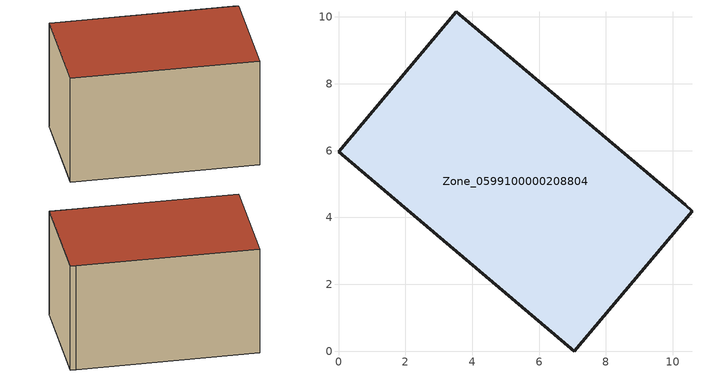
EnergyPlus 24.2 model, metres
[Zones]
Zone_0599100000208804
 floor ground (C_G): 3.53,10.15 10.37,4.37 10.58,4.18 7.05,0 0,5.96 z0.04
 wall outside (C_F): 10.37,4.37 3.53,10.15 0,5.96 7.05,0 10.58,4.18 10.37,4.37 z0.04:5.74
 roof outside (C_R): 10.58,4.18 10.37,4.37 3.53,10.15 0,5.96 7.05,0 z5.74
[BUILDING]
Pand.0599100000208804: North Axis=0; Terrain=City; Loads Convergence Tolerance Value=0.04; Temperature Convergence Tolerance Value=0.4; Solar Distribution=FullExterior; Maximum Number of Warmup Days=25; Minimum Number of Warmup Days=1
[Site:Location]
Rotterdam.The.Hague.AP_ZH_NLD Design_Conditions: Latitude=51.96; Longitude=4.45; Time Zone=1; Elevation=-4.5
[SITE:GROUNDTEMPERATURE:BUILDINGSURFACE]
18, 18, 18, 18, 18, 18, 18, 18, 18, 18, 18, 18
[MATERIAL] Thermal Absorptance=0.9; Solar Absorptance=0.7; Visible Absorptance=0.7
Name | Roughness | Thickness | Conductivity | Density | Specific Heat
G.TC.1946-1964 | MediumSmooth | 0.15 | 1 | 540 | 1210
F.TC.1946-1964 | Rough | 0.3 | 0.857143 | 1920 | 840
R.TC.1946-1964 | MediumRough | 0.2 | 0.235294 | 1500 | 1000
[CONSTRUCTION]
C_G: G.TC.1946-1964
C_F: F.TC.1946-1964
C_R: R.TC.1946-1964
[ZONE]
Zone_0599100000208804: Type=1; Multiplier=1; Ceiling Height=Autocalculate; Volume=Autocalculate; Floor Area=autocalculate; Part of Total Floor Area=Yes
[ZONEINFILTRATION:DESIGNFLOWRATE]
Infil_Zone_0599100000208804: Zone or ZoneList or Space or SpaceList=Zone_0599100000208804; Schedule=AlwaysOn; Design Flow Rate Calculation Method=Flow/Area; Flow Rate per Floor Area=0.003; Constant Term Coefficient=1; Temperature Term Coefficient=0; Velocity Term Coefficient=0; Velocity Squared Term Coefficient=0
[HVACTEMPLATE:ZONE:IDEALLOADSAIRSYSTEM]
Zone_0599100000208804: Maximum Heating Supply Air Temperature=50; Minimum Cooling Supply Air Temperature=13; Maximum Heating Supply Air Humidity Ratio=0.0156; Minimum Cooling Supply Air Humidity Ratio=0.0077; Heating Limit=NoLimit; Cooling Limit=NoLimit; Dehumidification Control Type=ConstantSensibleHeatRatio; Cooling Sensible Heat Ratio=0.7; Dehumidification Setpoint=60; Humidification Control Type=None; Humidification Setpoint=30; Outdoor Air Method=None; Outdoor Air Flow Rate per Person=0.00944; Outdoor Air Flow Rate per Zone Floor Area=0; Outdoor Air Flow Rate per Zone=0; Demand Controlled Ventilation Type=None; Outdoor Air Economizer Type=NoEconomizer; Heat Recovery Type=None; Sensible Heat Recovery Effectiveness=0.7; Latent Heat Recovery Effectiveness=0.65
[ZONECONTROL:THERMOSTAT]
ThermostatControl_Zone_0599100000208804: Zone or ZoneList=Zone_0599100000208804; Control Type Schedule=DualSetpointControlType; Control 1=Thermostat_Zone_0599100000208804; Temperature Difference Between Cutout And Setpoint=0
[THERMOSTATSETPOINT:DUALSETPOINT]
Thermostat_Zone_0599100000208804: Heating Setpoint Temperature Schedule=HeatingSetpoint_Zone_0599100000208804; Cooling Setpoint Temperature Schedule=CoolingSetpoint_Zone_0599100000208804
[SCHEDULE:COMPACT]
HeatingSetpoint_Zone_0599100000208804: Through: 12/31, For: AllDays, Until: 24:00, 21
CoolingSetpoint_Zone_0599100000208804: Through: 12/31, For: AllDays, Until: 24:00, 24
DualSetpointControlType: Through: 12/31, For: AllDays, Until: 24:00, 4
AlwaysOn: Through: 12/31, For: AllDays, Until: 24:00, 1
